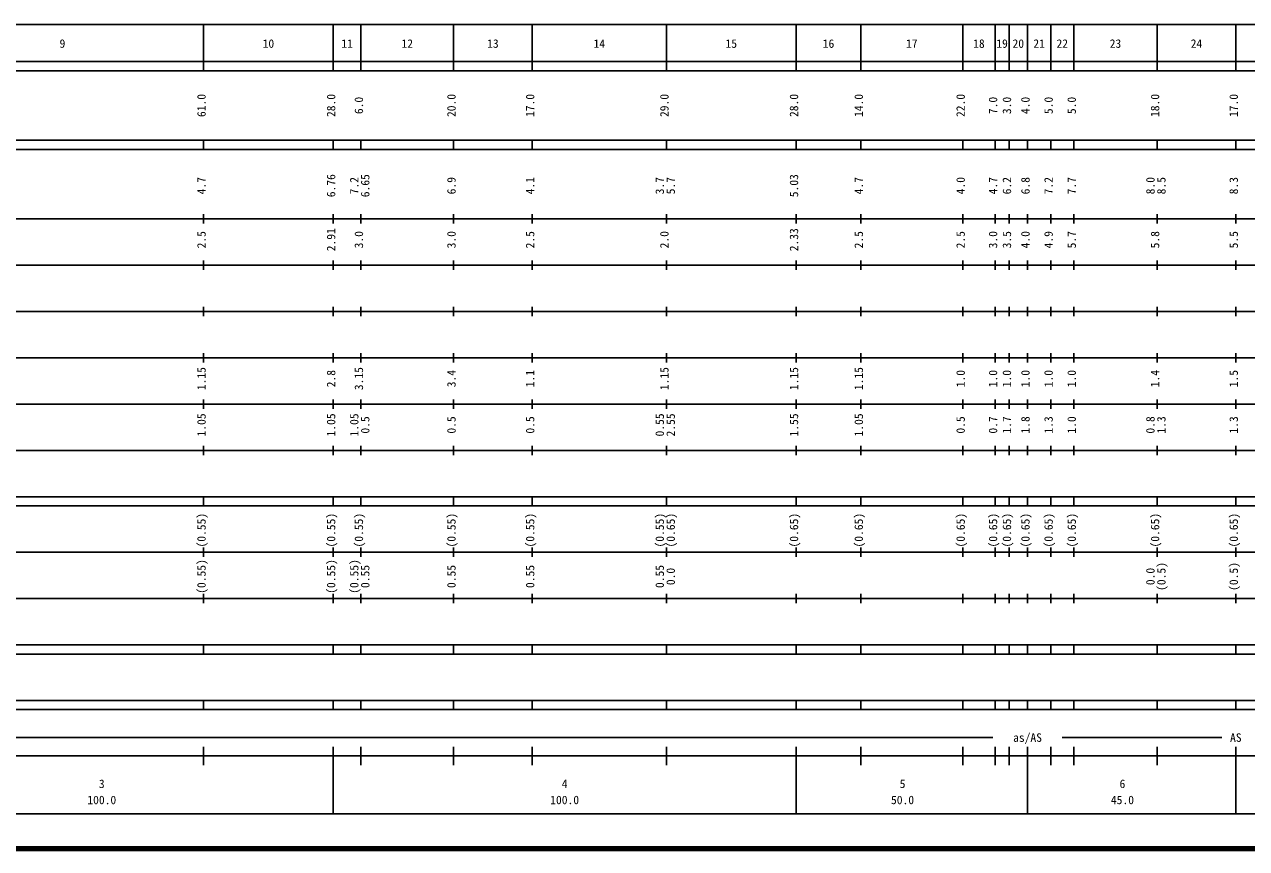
# Model space of a CAD drawing. Units: millimetres on the paper, enlarged 1000 times. Extents: x 40000 to 680000, y 20000 to 380000.
# Drawn here: x 201294 to 465318, y 20000 to 198000 of the extents above; entities that cross this region are included whole.
import ezdxf
from ezdxf.enums import TextEntityAlignment as Align

# ---------------------------------------------------------------- set-up
doc = ezdxf.new("R2010")
doc.units = ezdxf.units.MM
doc.header["$LTSCALE"] = 1000
doc.layers.add('M-TTL', color=2, linetype='Continuous', lineweight=140)
doc.layers.add('M-TTL-BAND', color=7, linetype='Continuous', lineweight=25)
doc.styles.add('ＭＳ ゴシック', font='')
doc.styles.get('ＭＳ ゴシック').set_extended_font_data('MS Gothic')

msp = doc.modelspace()

# ---------------------------------------------------------------- linework, layer by layer
at = {"layer": 'M-TTL'}
msp.add_line((40000, 20000), (680000, 20000), dxfattribs=at)
at = {"layer": 'M-TTL-BAND'}
for p, q in [((68000, 198000), (579000, 198000)), ((240000, 188000), (240000, 198000)), ((268000, 188000), (268000, 198000)), ((274000, 188000), (274000, 198000)), ((294000, 188000), (294000, 198000)), ((311000, 188000), (311000, 198000)), ((340000, 188000), (340000, 198000)), ((368000, 188000), (368000, 198000)), ((382000, 188000), (382000, 198000)), ((404000, 188000), (404000, 198000)), ((411000, 188000), (411000, 198000)), ((414000, 188000), (414000, 198000)), ((418000, 188000), (418000, 198000)), ((423000, 188000), (423000, 198000)), ((428000, 188000), (428000, 198000)), ((446000, 188000), (446000, 198000)), ((463000, 188000), (463000, 198000)), ((40000, 190000), (579000, 190000)), ((40000, 188000), (579000, 188000)), ((40000, 173000), (579000, 173000)), ((240000, 171000), (240000, 173000)), ((268000, 171000), (268000, 173000)), ((274000, 171000), (274000, 173000)), ((294000, 171000), (294000, 173000)), ((311000, 171000), (311000, 173000)), ((340000, 171000), (340000, 173000)), ((368000, 171000), (368000, 173000)), ((382000, 171000), (382000, 173000)), ((404000, 171000), (404000, 173000)), ((411000, 171000), (411000, 173000)), ((414000, 171000), (414000, 173000)), ((418000, 171000), (418000, 173000)), ((423000, 171000), (423000, 173000)), ((428000, 171000), (428000, 173000)), ((446000, 171000), (446000, 173000)), ((463000, 171000), (463000, 173000)), ((40000, 171000), (579000, 171000)), ((40000, 156000), (579000, 156000)), ((240000, 155000), (240000, 157000)), ((268000, 155000), (268000, 157000)), ((274000, 155000), (274000, 157000)), ((294000, 155000), (294000, 157000)), ((311000, 155000), (311000, 157000)), ((340000, 155000), (340000, 157000)), ((368000, 155000), (368000, 157000)), ((382000, 155000), (382000, 157000)), ((404000, 155000), (404000, 157000)), ((411000, 155000), (411000, 157000)), ((414000, 155000), (414000, 157000)), ((418000, 155000), (418000, 157000)), ((423000, 155000), (423000, 157000)), ((428000, 155000), (428000, 157000)), ((446000, 155000), (446000, 157000)), ((463000, 155000), (463000, 157000)), ((46000, 146000), (579000, 146000)), ((240000, 145000), (240000, 147000)), ((268000, 145000), (268000, 147000)), ((274000, 145000), (274000, 147000)), ((294000, 145000), (294000, 147000)), ((311000, 145000), (311000, 147000)), ((340000, 145000), (340000, 147000)), ((368000, 145000), (368000, 147000)), ((382000, 145000), (382000, 147000)), ((404000, 145000), (404000, 147000)), ((411000, 145000), (411000, 147000)), ((414000, 145000), (414000, 147000)), ((418000, 145000), (418000, 147000)), ((423000, 145000), (423000, 147000)), ((428000, 145000), (428000, 147000)), ((446000, 145000), (446000, 147000)), ((463000, 145000), (463000, 147000)), ((52000, 136000), (579000, 136000)), ((240000, 135000), (240000, 137000)), ((268000, 135000), (268000, 137000)), ((274000, 135000), (274000, 137000)), ((294000, 135000), (294000, 137000)), ((311000, 135000), (311000, 137000)), ((340000, 135000), (340000, 137000)), ((368000, 135000), (368000, 137000)), ((382000, 135000), (382000, 137000)), ((404000, 135000), (404000, 137000)), ((411000, 135000), (411000, 137000)), ((414000, 135000), (414000, 137000)), ((418000, 135000), (418000, 137000)), ((423000, 135000), (423000, 137000)), ((428000, 135000), (428000, 137000)), ((446000, 135000), (446000, 137000)), ((463000, 135000), (463000, 137000)), ((240000, 125000), (240000, 127000)), ((268000, 125000), (268000, 127000)), ((274000, 125000), (274000, 127000)), ((294000, 125000), (294000, 127000)), ((311000, 125000), (311000, 127000)), ((340000, 125000), (340000, 127000)), ((368000, 125000), (368000, 127000)), ((382000, 125000), (382000, 127000)), ((404000, 125000), (404000, 127000)), ((411000, 125000), (411000, 127000)), ((414000, 125000), (414000, 127000)), ((418000, 125000), (418000, 127000)), ((423000, 125000), (423000, 127000)), ((428000, 125000), (428000, 127000)), ((446000, 125000), (446000, 127000)), ((463000, 125000), (463000, 127000)), ((46000, 126000), (579000, 126000)), ((240000, 115000), (240000, 117000)), ((268000, 115000), (268000, 117000)), ((274000, 115000), (274000, 117000)), ((294000, 115000), (294000, 117000)), ((311000, 115000), (311000, 117000)), ((340000, 115000), (340000, 117000)), ((368000, 115000), (368000, 117000)), ((382000, 115000), (382000, 117000)), ((404000, 115000), (404000, 117000)), ((411000, 115000), (411000, 117000)), ((414000, 115000), (414000, 117000)), ((418000, 115000), (418000, 117000)), ((423000, 115000), (423000, 117000)), ((428000, 115000), (428000, 117000)), ((446000, 115000), (446000, 117000)), ((463000, 115000), (463000, 117000)), ((52000, 116000), (579000, 116000)), ((46000, 106000), (579000, 106000)), ((240000, 105000), (240000, 107000)), ((268000, 105000), (268000, 107000)), ((274000, 105000), (274000, 107000)), ((294000, 105000), (294000, 107000)), ((311000, 105000), (311000, 107000)), ((340000, 105000), (340000, 107000)), ((368000, 105000), (368000, 107000)), ((382000, 105000), (382000, 107000)), ((404000, 105000), (404000, 107000)), ((411000, 105000), (411000, 107000)), ((414000, 105000), (414000, 107000)), ((418000, 105000), (418000, 107000)), ((423000, 105000), (423000, 107000)), ((428000, 105000), (428000, 107000)), ((446000, 105000), (446000, 107000)), ((463000, 105000), (463000, 107000)), ((40000, 96000), (579000, 96000)), ((240000, 94000), (240000, 96000)), ((268000, 94000), (268000, 96000)), ((274000, 94000), (274000, 96000)), ((294000, 94000), (294000, 96000)), ((311000, 94000), (311000, 96000)), ((340000, 94000), (340000, 96000)), ((368000, 94000), (368000, 96000)), ((382000, 94000), (382000, 96000)), ((404000, 94000), (404000, 96000)), ((411000, 94000), (411000, 96000)), ((414000, 94000), (414000, 96000)), ((418000, 94000), (418000, 96000)), ((423000, 94000), (423000, 96000)), ((428000, 94000), (428000, 96000)), ((446000, 94000), (446000, 96000)), ((463000, 94000), (463000, 96000)), ((40000, 94000), (579000, 94000)), ((240000, 83000), (240000, 85000)), ((268000, 83000), (268000, 85000)), ((274000, 83000), (274000, 85000)), ((294000, 83000), (294000, 85000)), ((311000, 83000), (311000, 85000)), ((340000, 83000), (340000, 85000)), ((368000, 83000), (368000, 85000)), ((382000, 83000), (382000, 85000)), ((404000, 83000), (404000, 85000)), ((411000, 83000), (411000, 85000)), ((414000, 83000), (414000, 85000)), ((418000, 83000), (418000, 85000)), ((423000, 83000), (423000, 85000)), ((428000, 83000), (428000, 85000)), ((446000, 83000), (446000, 85000)), ((463000, 83000), (463000, 85000)), ((49000, 84000), (579000, 84000)), ((40000, 74000), (579000, 74000)), ((240000, 73000), (240000, 75000)), ((268000, 73000), (268000, 75000)), ((274000, 73000), (274000, 75000)), ((294000, 73000), (294000, 75000)), ((311000, 73000), (311000, 75000)), ((340000, 73000), (340000, 75000)), ((368000, 73000), (368000, 75000)), ((382000, 73000), (382000, 75000)), ((404000, 73000), (404000, 75000)), ((411000, 73000), (411000, 75000)), ((414000, 73000), (414000, 75000)), ((418000, 73000), (418000, 75000)), ((423000, 73000), (423000, 75000)), ((428000, 73000), (428000, 75000)), ((446000, 73000), (446000, 75000)), ((463000, 73000), (463000, 75000)), ((40000, 64000), (579000, 64000)), ((240000, 62000), (240000, 64000)), ((268000, 62000), (268000, 64000)), ((274000, 62000), (274000, 64000)), ((294000, 62000), (294000, 64000)), ((311000, 62000), (311000, 64000)), ((340000, 62000), (340000, 64000)), ((368000, 62000), (368000, 64000)), ((382000, 62000), (382000, 64000)), ((404000, 62000), (404000, 64000)), ((411000, 62000), (411000, 64000)), ((414000, 62000), (414000, 64000)), ((418000, 62000), (418000, 64000)), ((423000, 62000), (423000, 64000)), ((428000, 62000), (428000, 64000)), ((446000, 62000), (446000, 64000)), ((463000, 62000), (463000, 64000)), ((40000, 62000), (579000, 62000)), ((40000, 52000), (579000, 52000)), ((240000, 50000), (240000, 52000)), ((268000, 50000), (268000, 52000)), ((274000, 50000), (274000, 52000)), ((294000, 50000), (294000, 52000)), ((311000, 50000), (311000, 52000)), ((340000, 50000), (340000, 52000)), ((368000, 50000), (368000, 52000)), ((382000, 50000), (382000, 52000)), ((404000, 50000), (404000, 52000)), ((411000, 50000), (411000, 52000)), ((414000, 50000), (414000, 52000)), ((418000, 50000), (418000, 52000)), ((423000, 50000), (423000, 52000)), ((428000, 50000), (428000, 52000)), ((446000, 50000), (446000, 52000)), ((463000, 50000), (463000, 52000)), ((40000, 50000), (579000, 50000)), ((126500, 44000), (410500, 44000)), ((425500, 44000), (460000, 44000)), ((40000, 40000), (579000, 40000)), ((240000, 38000), (240000, 42000)), ((268000, 27500), (268000, 42000)), ((274000, 38000), (274000, 42000)), ((294000, 38000), (294000, 42000)), ((311000, 38000), (311000, 42000)), ((340000, 38000), (340000, 42000)), ((368000, 27500), (368000, 42000)), ((382000, 38000), (382000, 42000)), ((404000, 38000), (404000, 42000)), ((411000, 38000), (411000, 42000)), ((414000, 38000), (414000, 42000)), ((418000, 27500), (418000, 42000)), ((423000, 38000), (423000, 42000)), ((428000, 38000), (428000, 42000)), ((446000, 38000), (446000, 42000)), ((463000, 27500), (463000, 42000)), ((68000, 27500), (579000, 27500))]:
    msp.add_line(p, q, dxfattribs=at)

# ---------------------------------------------------------------- texts
at = {"layer": 'M-TTL-BAND', "style": 'ＭＳ ゴシック'}
for s, p in [('9', (209500, 192405)), ('10', (254000, 192405)), ('11', (271000, 192405)), ('12', (284000, 192405)), ('13', (302500, 192405)), ('14', (325500, 192405)), ('15', (354000, 192405)), ('16', (375000, 192405)), ('17', (393000, 192405)), ('18', (407500, 192405)), ('19', (412500, 192405)), ('20', (416000, 192405)), ('21', (420500, 192405)), ('22', (425500, 192405)), ('23', (437000, 192405)), ('24', (454500, 192405)), ('as/AS', (418000, 42500)), ('AS', (463000, 42500)), ('3', (218000, 32523)), ('4', (318000, 32523)), ('5', (391000, 32523)), ('6', (438500, 32523)), ('100.0', (218000, 29033)), ('100.0', (318000, 29033)), ('50.0', (391000, 29033)), ('45.0', (438500, 29033))]:
    msp.add_text(s, height=1833, dxfattribs=at).set_placement(p, align=Align.BOTTOM_CENTER)
for s, p in [('61.0', (241000, 180500)), ('28.0', (269000, 180500)), ('6.0', (275000, 180500)), ('20.0', (295000, 180500)), ('17.0', (312000, 180500)), ('29.0', (341000, 180500)), ('28.0', (369000, 180500)), ('14.0', (383000, 180500)), ('22.0', (405000, 180500)), ('7.0', (412000, 180500)), ('3.0', (415000, 180500)), ('4.0', (419000, 180500)), ('5.0', (424000, 180500)), ('5.0', (429000, 180500)), ('18.0', (447000, 180500)), ('17.0', (464000, 180500)), ('4.7', (241000, 163174)), ('6.76', (269000, 163174)), ('7.2', (274000, 163174)), ('6.65', (276370, 163174)), ('6.9', (295000, 163174)), ('4.1', (312000, 163174)), ('3.7', (340000, 163174)), ('5.7', (342370, 163174)), ('5.03', (369000, 163174)), ('4.7', (383000, 163174)), ('4.0', (405000, 163174)), ('4.7', (412000, 163174)), ('6.2', (415000, 163174)), ('6.8', (419000, 163174)), ('7.2', (424000, 163174)), ('7.7', (429000, 163174)), ('8.0', (446000, 163174)), ('8.5', (448370, 163174)), ('8.3', (464000, 163174)), ('2.5', (241000, 151500)), ('2.91', (269000, 151500)), ('3.0', (275000, 151500)), ('3.0', (295000, 151500)), ('2.5', (312000, 151500)), ('2.0', (341000, 151500)), ('2.33', (369000, 151500)), ('2.5', (383000, 151500)), ('2.5', (405000, 151500)), ('3.0', (412000, 151500)), ('3.5', (415000, 151500)), ('4.0', (419000, 151500)), ('4.9', (424000, 151500)), ('5.7', (429000, 151500)), ('5.8', (447000, 151500)), ('5.5', (464000, 151500)), ('1.15', (241000, 121500)), ('2.8', (269000, 121500)), ('3.15', (275000, 121500)), ('3.4', (295000, 121500)), ('1.1', (312000, 121500)), ('1.15', (341000, 121500)), ('1.15', (369000, 121500)), ('1.15', (383000, 121500)), ('1.0', (405000, 121500)), ('1.0', (412000, 121500)), ('1.0', (415000, 121500)), ('1.0', (419000, 121500)), ('1.0', (424000, 121500)), ('1.0', (429000, 121500)), ('1.4', (447000, 121500)), ('1.5', (464000, 121500)), ('1.05', (241000, 111500)), ('1.05', (269000, 111500)), ('1.05', (274000, 111500)), ('0.55', (340000, 111500)), ('2.55', (342370, 111500)), ('1.55', (369000, 111500)), ('1.05', (383000, 111500)), ('0.5', (276370, 111500)), ('0.5', (295000, 111500)), ('0.5', (312000, 111500)), ('0.5', (405000, 111500)), ('0.7', (412000, 111500)), ('1.7', (415000, 111500)), ('1.8', (419000, 111500)), ('1.3', (424000, 111500)), ('1.0', (429000, 111500)), ('0.8', (446000, 111500)), ('1.3', (448370, 111500)), ('1.3', (464000, 111500)), ('(0.55)', (241000, 88764)), ('(0.55)', (269000, 88764)), ('(0.55)', (275000, 88764)), ('(0.55)', (295000, 88764)), ('(0.55)', (312000, 88764)), ('(0.55)', (340000, 88764)), ('(0.65)', (342370, 88764)), ('(0.65)', (369000, 88764)), ('(0.65)', (383000, 88764)), ('(0.65)', (405000, 88764)), ('(0.65)', (412000, 88764)), ('(0.65)', (415000, 88764)), ('(0.65)', (419000, 88764)), ('(0.65)', (424000, 88764)), ('(0.65)', (429000, 88764)), ('(0.65)', (447000, 88764)), ('(0.65)', (464000, 88764)), ('(0.55)', (241000, 78764)), ('(0.55)', (269000, 78764)), ('(0.55)', (274000, 78764)), ('0.55', (276370, 78764)), ('0.55', (295000, 78764)), ('0.55', (312000, 78764)), ('0.55', (340000, 78764)), ('0.0', (342370, 78764)), ('0.0', (446000, 78764)), ('(0.5)', (448370, 78764)), ('(0.5)', (464000, 78764))]:
    msp.add_text(s, height=1833, rotation=90, dxfattribs=at).set_placement(p, align=Align.BOTTOM_CENTER)

doc.saveas('drawing.dxf')
